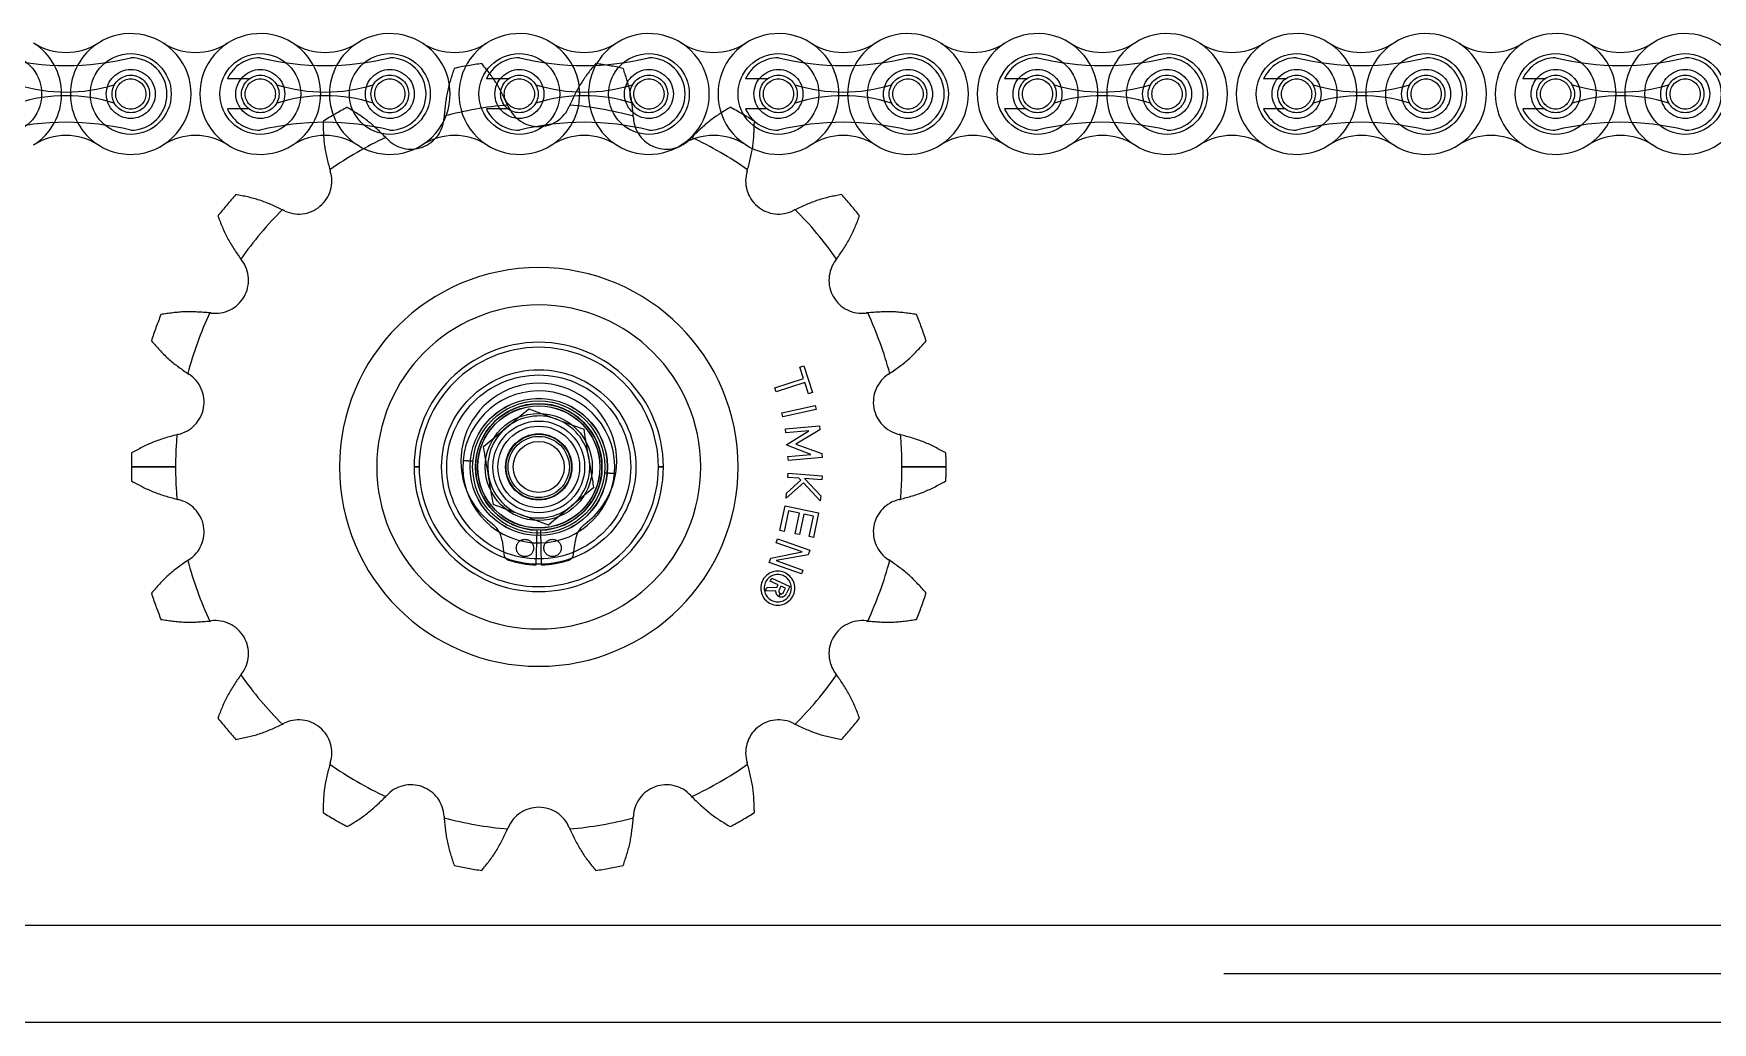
# Model space of a CAD drawing. Header units: metres. Extents: x 0 to 63075, y 0 to 44550.
# Drawn here: x 38433.9 to 38598.5, y 35804.3 to 35901.2 of the extents above; entities that cross this region are included whole.
import ezdxf

# ---------------------------------------------------------------- set-up
doc = ezdxf.new("R2010")
doc.units = ezdxf.units.M
doc.header["$LTSCALE"] = 75
doc.linetypes.add('HIDDEN2', pattern=[4.7625, 3.175, -1.5875])
for name, color, linetype in [('SDM', 7, 'Continuous'), ('SL4', 4, 'Continuous'), ('ST1', 7, 'HIDDEN2')]:
    doc.layers.add(name, color=color, linetype=linetype)

# ---------------------------------------------------------------- blocks, each defined once
blk = doc.blocks.new('A$C6e6623c1')
at = {"layer": 'SL4'}
for p, q in [((3001.25, 1541.48), (3003.96, 1540.48)), ((2996.81, 1537.79), (2999.03, 1539.64)), ((3007.64, 1533.79), (3005.42, 1531.94)), ((3003.2, 1530.1), (3000.49, 1531.1)), ((2387.24, 1490.88), (3617.21, 1490.88)), ((3617.21, 1481.35), (2387.24, 1481.35))]:
    blk.add_line(p, q, dxfattribs=at)
for radius in [6, 3, 2.5]:
    blk.add_circle((3002.23, 1535.79), radius, dxfattribs=at)
for start, end in [(69.7022, 129.7022), (129.7022, 189.7022), (9.7022, 69.7022), (309.7022, 9.7022), (189.7022, 249.7022), (249.7022, 309.7022)]:
    blk.add_arc((3002.23, 1535.79), 5, start, end, dxfattribs=at)
for points, knots in [([(2999.03, 1539.64), (2999.08, 1539.68), (2999.83, 1540.3), (3000.57, 1540.91), (3001.25, 1541.48)], [0, 0, 0, 0, 0.070201, 1, 1, 1, 1]), ([(3003.96, 1540.48), (3004.02, 1540.46), (3004.94, 1540.12), (3005.83, 1539.79), (3006.67, 1539.48)], [0, 0, 0, 0, 0.0702006, 1, 1, 1, 1]), ([(3007.15, 1536.63), (3007.11, 1536.89), (3006.94, 1537.85), (3006.78, 1538.79), (3006.67, 1539.48)], [0, 0, 0, 0, 0.268634, 1, 1, 1, 1]), ([(2997.3, 1534.95), (2997.25, 1535.21), (2997.09, 1536.17), (2996.93, 1537.11), (2996.81, 1537.79)], [0, 0, 0, 0, 0.268634, 1, 1, 1, 1]), ([(3007.64, 1533.79), (3007.6, 1534.03), (3007.44, 1534.95), (3007.28, 1535.92), (3007.15, 1536.63)], [0, 0, 0, 0, 0.257551, 1, 1, 1, 1]), ([(2997.78, 1532.1), (2997.74, 1532.34), (2997.58, 1533.27), (2997.42, 1534.23), (2997.3, 1534.95)], [0, 0, 0, 0, 0.257551, 1, 1, 1, 1]), ([(3000.49, 1531.1), (3000.43, 1531.12), (2999.51, 1531.46), (2998.62, 1531.79), (2997.78, 1532.1)], [0, 0, 0, 0, 0.070201, 1, 1, 1, 1]), ([(3005.42, 1531.94), (3005.37, 1531.9), (3004.62, 1531.28), (3003.88, 1530.67), (3003.2, 1530.1)], [0, 0, 0, 0, 0.0702006, 1, 1, 1, 1])]:
    blk.add_open_spline(points, degree=3, knots=knots, dxfattribs=at)
at = {"layer": 'ST1'}
for p, q in [((2973.82, 1573.83), (2971.7, 1573.83)), ((2999.22, 1573.83), (2997.1, 1573.83)), ((3024.62, 1573.83), (3022.5, 1573.83)), ((3050.02, 1573.83), (3047.9, 1573.83)), ((3075.42, 1573.83), (3073.3, 1573.83)), ((3100.82, 1573.83), (3098.7, 1573.83)), ((2973.82, 1570.88), (2971.7, 1570.88)), ((2999.22, 1570.88), (2997.1, 1570.88)), ((3024.62, 1570.88), (3022.5, 1570.88)), ((3050.02, 1570.88), (3047.9, 1570.88)), ((3075.42, 1570.88), (3073.3, 1570.88)), ((3100.82, 1570.88), (3098.7, 1570.88)), ((3027.82, 1545.56), (3028.21, 1545.69)), ((3028.21, 1545.69), (3029.06, 1543.09)), ((3025.39, 1543.54), (3028.18, 1544.45)), ((3028.31, 1544.07), (3025.52, 1543.16)), ((3028.18, 1544.45), (3027.82, 1545.56)), ((3028.67, 1542.96), (3028.31, 1544.07)), ((3025.52, 1543.16), (3025.39, 1543.54)), ((3029.06, 1543.09), (3028.67, 1542.96)), ((3026.07, 1541.11), (3029.34, 1541.81)), ((3026.15, 1540.71), (3026.07, 1541.11)), ((3029.43, 1541.41), (3026.15, 1540.71)), ((3029.34, 1541.81), (3029.43, 1541.41)), ((3026.42, 1539.53), (3029.75, 1539.82)), ((3026.45, 1539.13), (3026.42, 1539.53)), ((3028.72, 1539.33), (3026.45, 1539.13)), ((3026.56, 1537.99), (3028.72, 1539.33)), ((3029.79, 1539.42), (3027.44, 1538.04)), ((3029.75, 1539.82), (3029.79, 1539.42)), ((3026.56, 1537.94), (3026.56, 1537.99)), ((3028.92, 1537.01), (3026.56, 1537.94)), ((3027.44, 1538.04), (3029.99, 1537.1)), ((2962.29, 1535.79), (2966.62, 1535.79)), ((2966.62, 1535.79), (2962.29, 1535.79)), ((2990.5, 1535.79), (2990.01, 1535.79)), ((2990.01, 1535.79), (2990.5, 1535.79)), ((2994.8, 1536.44), (2995.77, 1536.35)), ((2995.77, 1536.35), (2994.8, 1536.44)), ((3014.44, 1535.79), (3013.95, 1535.79)), ((3013.95, 1535.79), (3014.44, 1535.79)), ((3026.66, 1536.81), (3028.92, 1537.01)), ((3026.7, 1536.41), (3026.66, 1536.81)), ((3030.03, 1536.71), (3026.7, 1536.41)), ((3029.99, 1537.1), (3030.03, 1536.71)), ((3037.83, 1535.79), (3042.17, 1535.79)), ((3042.17, 1535.79), (3037.83, 1535.79)), ((3008.68, 1535.23), (3009.65, 1535.14)), ((3009.65, 1535.14), (3008.68, 1535.23)), ((3028.17, 1534.24), (3026.49, 1532.72)), ((3026.53, 1533.22), (3027.93, 1534.49)), ((3026.65, 1534.77), (3026.68, 1535.17)), ((3027.74, 1534.69), (3026.65, 1534.77)), ((3026.68, 1535.17), (3030.01, 1534.92)), ((3027.93, 1534.49), (3027.74, 1534.69)), ((3029.83, 1532.47), (3028.17, 1534.24)), ((3028.28, 1534.65), (3029.87, 1532.97)), ((3029.98, 1534.52), (3028.28, 1534.65)), ((3030.01, 1534.92), (3029.98, 1534.52)), ((3026.49, 1532.72), (3026.53, 1533.22)), ((3029.87, 1532.97), (3029.83, 1532.47)), ((3025.88, 1529.57), (3026.39, 1531.97)), ((3026.71, 1531.5), (3026.28, 1529.48)), ((3026.39, 1531.97), (3029.66, 1531.29)), ((3027.8, 1531.26), (3026.71, 1531.5)), ((3027.38, 1529.25), (3027.8, 1531.26)), ((3028.21, 1531.18), (3027.78, 1529.17)), ((3029.18, 1530.98), (3028.21, 1531.18)), ((3028.75, 1528.96), (3029.18, 1530.98)), ((3029.66, 1531.29), (3029.16, 1528.88)), ((3001.98, 1526.19), (3002.06, 1529.59)), ((3002.39, 1529.59), (3002.48, 1526.19)), ((3026.28, 1529.48), (3025.88, 1529.57)), ((3027.78, 1529.17), (3027.38, 1529.25)), ((2998.63, 1528.59), (2998.8, 1527.26)), ((3005.65, 1527.26), (3005.82, 1528.59)), ((3025.52, 1528.37), (3025.65, 1528.75)), ((3028.06, 1527.46), (3025.52, 1528.37)), ((3025.65, 1528.75), (3028.8, 1527.62)), ((3028.8, 1527.62), (3028.64, 1527.18)), ((3029.16, 1528.88), (3028.75, 1528.96)), ((3024.83, 1526.43), (3024.98, 1526.86)), ((3027.98, 1525.31), (3024.83, 1526.43)), ((3024.98, 1526.86), (3028.06, 1527.46)), ((3028.64, 1527.18), (3025.5, 1526.62)), ((3025.5, 1526.62), (3028.11, 1525.69)), ((3024.93, 1524.6), (3025.07, 1524.9)), ((3025.69, 1524.24), (3024.93, 1524.6)), ((3025.07, 1524.9), (3026.84, 1524.06)), ((3025.57, 1524), (3025.69, 1524.24)), ((3028.11, 1525.69), (3027.98, 1525.31)), ((3024.42, 1523.62), (3024.59, 1523.98)), ((3025.45, 1523.64), (3024.42, 1523.62)), ((3024.59, 1523.98), (3025.57, 1524)), ((3025.9, 1523.4), (3025.77, 1523.11)), ((3025.78, 1523.11), (3025.91, 1523.39)), ((3025.98, 1524.12), (3025.79, 1523.72)), ((3026.42, 1523.91), (3025.98, 1524.12)), ((3026.23, 1523.52), (3026.42, 1523.91)), ((3026.84, 1524.06), (3026.53, 1523.41)), ((2339.74, 1490.88), (3664.71, 1490.88)), ((3664.71, 1486.11), (2339.74, 1486.11))]:
    blk.add_line(p, q, dxfattribs=at)
for centre, radius in [((2949.53, 1572.35), 3.96), ((2962.23, 1572.35), 3.96), ((2974.93, 1572.35), 3.96), ((2987.63, 1572.35), 3.96), ((3000.33, 1572.35), 3.96), ((3013.03, 1572.35), 3.96), ((3025.73, 1572.35), 3.96), ((3038.43, 1572.35), 3.96), ((3051.13, 1572.35), 3.96), ((3063.83, 1572.35), 3.96), ((3076.53, 1572.35), 3.96), ((3089.23, 1572.35), 3.96), ((3101.93, 1572.35), 3.96), ((3114.63, 1572.35), 3.96), ((2962.23, 1572.35), 2.4), ((2962.23, 1572.35), 1.84), ((2962.23, 1572.35), 1.48), ((2974.93, 1572.35), 2.4), ((2974.93, 1572.35), 1.84), ((2974.93, 1572.35), 1.48), ((2987.63, 1572.35), 2.4), ((2987.63, 1572.35), 1.85), ((2987.63, 1572.35), 1.48), ((3000.33, 1572.35), 2.4), ((3000.33, 1572.35), 1.84), ((3000.33, 1572.35), 1.48), ((3013.03, 1572.35), 2.4), ((3013.03, 1572.35), 1.84), ((3013.03, 1572.35), 1.48), ((3025.73, 1572.35), 2.4), ((3025.73, 1572.35), 1.84), ((3025.73, 1572.35), 1.48), ((3038.43, 1572.35), 2.4), ((3038.43, 1572.35), 1.84), ((3038.43, 1572.35), 1.48), ((3051.13, 1572.35), 2.4), ((3051.13, 1572.35), 1.84), ((3051.13, 1572.35), 1.48), ((3063.83, 1572.35), 2.4), ((3063.83, 1572.35), 1.85), ((3063.83, 1572.35), 1.48), ((3076.53, 1572.35), 2.4), ((3076.53, 1572.35), 1.84), ((3076.53, 1572.35), 1.48), ((3089.23, 1572.35), 2.4), ((3089.23, 1572.35), 1.84), ((3089.23, 1572.35), 1.48), ((3101.93, 1572.35), 2.4), ((3101.93, 1572.35), 1.84), ((3101.93, 1572.35), 1.48), ((3114.63, 1572.35), 2.4), ((3114.63, 1572.35), 1.84), ((3114.63, 1572.35), 1.48), ((3002.23, 1535.79), 9.53), ((3002.23, 1535.79), 9.02), ((3002.23, 1535.79), 6.73), ((3002.23, 1535.79), 6.72), ((3002.23, 1535.79), 6.48), ((3002.23, 1535.79), 6.2), ((3002.23, 1535.79), 5.98), ((3002.23, 1535.79), 5.25), ((3002.23, 1535.79), 5.25), ((3002.23, 1535.79), 4.5), ((3002.23, 1535.79), 4), ((3002.23, 1535.79), 3.25), ((3002.23, 1535.79), 3.25), ((3002.23, 1535.79), 3.2), ((3000.88, 1527.85), 0.85), ((3003.58, 1527.85), 0.85)]:
    blk.add_circle(centre, radius, dxfattribs=at)
for centre, radius, start, end in [((2955.88, 1582.35), 5.92, 237.5667, 302.4333), ((2949.53, 1572.35), 5.92, 302.4332, 57.5668), ((2962.23, 1572.35), 5.92, 122.4332, 237.5668), ((2962.23, 1572.35), 5.92, 237.5667, 122.4333), ((2968.58, 1582.35), 5.92, 237.5667, 302.4333), ((2974.93, 1572.35), 5.92, 57.5667, 302.4333), ((2981.28, 1582.35), 5.92, 237.5667, 302.4333), ((2974.93, 1572.35), 5.92, 302.4332, 57.5668), ((2987.63, 1572.35), 5.92, 122.4332, 237.5668), ((2987.63, 1572.35), 5.92, 237.5667, 122.4333), ((2993.98, 1582.35), 5.92, 237.5667, 302.4333), ((3000.33, 1572.35), 5.92, 57.5667, 302.4333), ((3006.68, 1582.35), 5.92, 237.5667, 302.4333), ((3000.33, 1572.35), 5.92, 302.4332, 57.5668), ((3013.03, 1572.35), 5.92, 122.4332, 237.5668), ((3013.03, 1572.35), 5.92, 237.5667, 122.4333), ((3019.38, 1582.35), 5.92, 237.5667, 302.4333), ((3025.73, 1572.35), 5.92, 57.5667, 302.4333), ((3032.08, 1582.35), 5.92, 237.5667, 302.4333), ((3025.73, 1572.35), 5.92, 302.4332, 57.5668), ((3038.43, 1572.35), 5.92, 122.4332, 237.5668), ((3038.43, 1572.35), 5.92, 237.5667, 122.4333), ((3044.78, 1582.35), 5.92, 237.5667, 302.4333), ((3051.13, 1572.35), 5.92, 57.5667, 302.4333), ((3057.48, 1582.35), 5.92, 237.5667, 302.4333), ((3051.13, 1572.35), 5.92, 302.4332, 57.5668), ((3063.83, 1572.35), 5.92, 122.4332, 237.5668), ((3063.83, 1572.35), 5.92, 237.5667, 122.4333), ((3070.18, 1582.35), 5.92, 237.5667, 302.4333), ((3076.53, 1572.35), 5.92, 57.5667, 302.4333), ((3082.88, 1582.35), 5.92, 237.5667, 302.4333), ((3076.53, 1572.35), 5.92, 302.4332, 57.5668), ((3089.23, 1572.35), 5.92, 122.4332, 237.5668), ((3089.23, 1572.35), 5.92, 237.5667, 122.4333), ((3095.58, 1582.35), 5.92, 237.5667, 302.4333), ((3101.93, 1572.35), 5.92, 57.5667, 302.4333), ((3108.28, 1582.35), 5.92, 237.5667, 302.4333), ((3101.93, 1572.35), 5.92, 302.4332, 57.5668), ((3114.63, 1572.35), 5.92, 122.4332, 237.5668), ((3114.63, 1572.35), 5.92, 237.5667, 122.4333), ((2955.88, 1601.45), 26.32, 256.0401, 283.9599), ((2962.23, 1572.35), 3.55, 270, 90), ((2974.93, 1572.35), 3.55, 90, 155.4466), ((2981.28, 1601.45), 26.32, 256.0401, 283.9599), ((2987.63, 1572.35), 3.55, 270, 90), ((3002.23, 1535.79), 39.94, 98.032, 101.968), ((3000.33, 1572.35), 3.55, 90, 155.4466), ((3006.68, 1601.45), 26.32, 256.0401, 283.9599), ((3002.23, 1535.79), 39.94, 78.032, 81.968), ((3013.03, 1572.35), 3.55, 270, 90), ((3025.73, 1572.35), 3.55, 90, 155.4466), ((3032.08, 1601.45), 26.32, 256.0401, 283.9599), ((3038.43, 1572.35), 3.55, 270, 90), ((3051.13, 1572.35), 3.55, 90, 155.4466), ((3057.48, 1601.45), 26.32, 256.0401, 283.9599), ((3063.83, 1572.35), 3.55, 270, 90), ((3076.53, 1572.35), 3.55, 90, 155.4466), ((3082.88, 1601.45), 26.32, 256.0401, 283.9599), ((3089.23, 1572.35), 3.55, 270, 90), ((3101.93, 1572.35), 3.55, 90, 155.4466), ((3108.28, 1601.45), 26.32, 256.0401, 283.9599), ((3114.63, 1572.35), 3.55, 270, 90), ((2955.88, 1588.71), 16.17, 252.993, 287.007), ((2955.88, 1556), 16.17, 72.993, 107.007), ((2981.28, 1588.71), 16.17, 252.993, 287.007), ((2981.28, 1556), 16.17, 72.993, 107.007), ((3006.68, 1588.71), 16.17, 252.993, 287.007), ((3006.68, 1556), 16.17, 72.993, 107.007), ((3032.08, 1588.71), 16.17, 252.993, 287.007), ((3032.08, 1556), 16.17, 72.993, 107.007), ((3057.48, 1588.71), 16.17, 252.993, 287.007), ((3057.48, 1556), 16.17, 72.993, 107.007), ((3082.88, 1588.71), 16.17, 252.993, 287.007), ((3082.88, 1556), 16.17, 72.993, 107.007), ((3108.28, 1588.71), 16.17, 252.993, 287.007), ((3108.28, 1556), 16.17, 72.993, 107.007), ((2974.93, 1572.35), 3.55, 204.5534, 270), ((3002.23, 1535.79), 39.94, 118.032, 121.968), ((3002.23, 1535.79), 35.61, 94.9007, 105.0993), ((3002.23, 1535.79), 35.61, 94.9007, 105.0993), ((3000.33, 1572.35), 3.55, 204.5534, 270), ((2985.01, 1565.26), 15.39, 22.5, 22.9823), ((3002.23, 1572.39), 3.24, 202.5, 337.5), ((3019.44, 1565.26), 15.39, 157.0177, 157.5), ((3002.23, 1535.79), 35.61, 74.9007, 85.0993), ((3002.23, 1535.79), 35.61, 74.9007, 85.0993), ((3002.23, 1535.79), 39.94, 58.032, 61.968), ((3025.73, 1572.35), 3.55, 204.5534, 270), ((3051.13, 1572.35), 3.55, 204.5534, 270), ((3076.53, 1572.35), 3.55, 204.5534, 270), ((3101.93, 1572.35), 3.55, 204.5534, 270), ((2955.88, 1543.26), 26.32, 76.0401, 103.9599), ((2981.28, 1543.26), 26.32, 76.0401, 103.9599), ((2989.71, 1570.18), 3.24, 222.5, 357.5), ((3008.32, 1569.37), 15.39, 177.0177, 177.5), ((3006.68, 1543.26), 26.32, 76.0401, 103.9599), ((2996.13, 1569.37), 15.39, 2.5, 2.9823), ((3014.74, 1570.18), 3.24, 182.5, 317.5), ((3032.08, 1543.26), 26.32, 76.0401, 103.9599), ((3057.48, 1543.26), 26.32, 76.0401, 103.9599), ((3082.88, 1543.26), 26.32, 76.0401, 103.9599), ((3108.28, 1543.26), 26.32, 76.0401, 103.9599), ((2955.88, 1562.36), 5.92, 57.5667, 122.4333), ((2968.58, 1562.36), 5.92, 57.5667, 122.4333), ((2981.28, 1562.36), 5.92, 57.5667, 122.4333), ((3002.23, 1535.79), 35.61, 114.9007, 125.0993), ((3002.23, 1535.79), 35.61, 114.9007, 125.0993), ((2975.97, 1557.59), 15.39, 42.5, 42.9823), ((2993.98, 1562.36), 5.92, 57.5667, 122.4333), ((3006.68, 1562.36), 5.92, 57.5667, 122.4333), ((3019.38, 1562.36), 5.92, 57.5667, 122.4333), ((3028.48, 1557.59), 15.39, 137.0177, 137.5), ((3002.23, 1535.79), 35.61, 54.9007, 65.0993), ((3002.23, 1535.79), 35.61, 54.9007, 65.0993), ((3032.08, 1562.36), 5.92, 57.5667, 122.4333), ((3044.78, 1562.36), 5.92, 57.5667, 122.4333), ((3057.48, 1562.36), 5.92, 57.5667, 122.4333), ((3070.18, 1562.36), 5.92, 57.5667, 122.4333), ((3082.88, 1562.36), 5.92, 57.5667, 122.4333), ((3095.58, 1562.36), 5.92, 57.5667, 122.4333), ((3108.28, 1562.36), 5.92, 57.5667, 122.4333), ((2978.7, 1563.82), 3.24, 242.5, 17.5), ((2996.47, 1569.43), 15.39, 197.0177, 197.5), ((3025.75, 1563.82), 3.24, 162.5, 297.5), ((3007.98, 1569.43), 15.39, 342.5, 342.9823), ((3002.23, 1535.79), 39.94, 138.032, 141.968), ((3002.23, 1535.79), 39.94, 38.032, 41.968), ((3002.23, 1535.79), 35.61, 134.9007, 145.0993), ((3002.23, 1535.79), 35.61, 134.9007, 145.0993), ((2970.1, 1547.3), 15.39, 62.5, 62.9823), ((3034.35, 1547.3), 15.39, 117.0177, 117.5), ((3002.23, 1535.79), 35.61, 34.9007, 45.0993), ((3002.23, 1535.79), 35.61, 34.9007, 45.0993), ((2970.53, 1554.09), 3.24, 262.5, 37.5), ((2985.31, 1565.43), 15.39, 217.0177, 217.5), ((3033.92, 1554.09), 3.24, 142.5, 277.5), ((3019.14, 1565.43), 15.39, 322.5, 322.9823), ((3002.23, 1535.79), 19.54, 0, 180), ((3002.23, 1535.79), 39.94, 158.032, 161.968), ((3002.23, 1535.79), 35.61, 154.9007, 165.0993), ((3002.23, 1535.79), 35.61, 154.9007, 165.0993), ((2968.1, 1535.62), 15.39, 82.5, 82.9823), ((3002.23, 1535.79), 15.88, 0, 180), ((3036.35, 1535.62), 15.39, 97.0177, 97.5), ((3002.23, 1535.79), 35.61, 14.9007, 25.0993), ((3002.23, 1535.79), 35.61, 14.9007, 25.0993), ((3002.23, 1535.79), 39.94, 18.032, 21.968), ((3002.23, 1535.79), 12.22, 0, 180), ((3002.23, 1535.79), 11.73, 0, 180), ((3002.23, 1535.79), 11.73, 0, 180), ((2966.18, 1542.15), 3.24, 282.5, 57.5), ((2976.19, 1557.86), 15.39, 237.0177, 237.5), ((3002.23, 1536.35), 7.64, 306.5065, 233.4935), ((3038.27, 1542.15), 3.24, 122.5, 257.5), ((3028.26, 1557.86), 15.39, 302.5, 302.9823), ((3002.23, 1535.79), 7.45, 355, 175), ((3002.23, 1535.79), 7.45, 355, 175), ((3002.23, 1535.79), 6.2, 271.4922, 268.5078), ((3002.23, 1535.79), 35.61, 174.9007, 180), ((3002.23, 1535.79), 35.61, 174.9007, 180), ((2970.22, 1523.96), 15.39, 102.5, 102.9823), ((3034.23, 1523.96), 15.39, 77.0177, 77.5), ((3002.23, 1535.79), 35.61, 0, 5.0993), ((3002.23, 1535.79), 35.61, 0, 5.0993), ((3002.23, 1535.79), 39.94, 178.032, 180), ((3002.23, 1535.79), 39.94, 180, 181.968), ((3002.23, 1535.79), 35.61, 180, 185.0993), ((3002.23, 1535.79), 35.61, 180, 185.0993), ((3002.23, 1535.79), 19.54, 180, 0), ((3002.23, 1535.79), 15.88, 180, 0), ((3002.23, 1535.79), 12.22, 180, 0), ((3002.23, 1535.79), 11.73, 180, 0), ((3002.23, 1535.79), 11.73, 180, 0), ((3002.23, 1535.79), 7.45, 175, 355), ((3002.23, 1535.79), 7.45, 175, 355), ((3002.23, 1535.79), 35.61, 354.9007, 0), ((3002.23, 1535.79), 35.61, 354.9007, 0), ((3002.23, 1535.79), 39.94, 0, 1.968), ((3002.23, 1535.79), 39.94, 358.032, 0), ((2970.22, 1547.62), 15.39, 257.0177, 257.5), ((2966.18, 1529.43), 3.24, 302.5, 77.5), ((3038.27, 1529.43), 3.24, 102.5, 237.5), ((3034.23, 1547.62), 15.39, 282.5, 282.9823), ((2996.25, 1528.28), 2.4, 7.5, 53.4935), ((3008.2, 1528.28), 2.4, 126.5065, 172.5), ((2976.19, 1513.72), 15.39, 122.5, 122.9823), ((3002.23, 1535.79), 35.61, 194.9007, 205.0993), ((3002.23, 1535.79), 35.61, 194.9007, 205.0993), ((2999.55, 1527.35), 0.75, 187.5, 252.3902), ((3002.23, 1535.79), 9.6, 252.3902, 268.5078), ((3002.23, 1535.79), 9.6, 271.4922, 287.6098), ((3004.9, 1527.35), 0.75, 287.6098, 352.5), ((3002.23, 1535.79), 35.61, 334.9007, 345.0993), ((3002.23, 1535.79), 35.61, 334.9007, 345.0993), ((3028.26, 1513.72), 15.39, 57.0177, 57.5), ((3025.66, 1523.91), 1.67, 90, 270), ((3025.66, 1523.91), 1.34, 90, 270), ((3025.66, 1523.91), 1.67, 270, 90), ((3025.66, 1523.91), 1.34, 270, 90), ((3002.23, 1535.79), 39.94, 198.032, 201.968), ((3026.01, 1523.61), 0.558, 177.3805, 244.2298), ((3026.01, 1523.61), 0.245, 154.6955, 243.6423), ((3026.01, 1523.61), 0.558, 245.1257, 338.0745), ((3026.01, 1523.61), 0.245, 245.6968, 336.0266), ((3002.23, 1535.79), 39.94, 338.032, 341.968), ((2968.1, 1535.96), 15.39, 277.0177, 277.5), ((2970.53, 1517.49), 3.24, 322.5, 97.5), ((3033.92, 1517.49), 3.24, 82.5, 217.5), ((3036.35, 1535.96), 15.39, 262.5, 262.9823), ((2985.31, 1506.15), 15.39, 142.5, 142.9823), ((3002.23, 1535.79), 35.61, 214.9007, 225.0993), ((3002.23, 1535.79), 35.61, 214.9007, 225.0993), ((3002.23, 1535.79), 35.61, 314.9007, 325.0993), ((3002.23, 1535.79), 35.61, 314.9007, 325.0993), ((3019.14, 1506.15), 15.39, 37.0177, 37.5), ((3002.23, 1535.79), 39.94, 218.032, 221.968), ((3002.23, 1535.79), 39.94, 318.032, 321.968), ((2970.1, 1524.28), 15.39, 297.0177, 297.5), ((2978.7, 1507.76), 3.24, 342.5, 117.5), ((3025.75, 1507.76), 3.24, 62.5, 197.5), ((3034.35, 1524.28), 15.39, 242.5, 242.9823), ((2996.47, 1502.15), 15.39, 162.5, 162.9823), ((3002.23, 1535.79), 35.61, 234.9007, 245.0993), ((3002.23, 1535.79), 35.61, 234.9007, 245.0993), ((3002.23, 1535.79), 35.61, 294.9007, 305.0993), ((3002.23, 1535.79), 35.61, 294.9007, 305.0993), ((3007.98, 1502.15), 15.39, 17.0177, 17.5), ((2989.71, 1501.4), 3.24, 2.5, 137.5), ((3014.74, 1501.4), 3.24, 42.5, 177.5), ((2975.97, 1513.99), 15.39, 317.0177, 317.5), ((3028.48, 1513.99), 15.39, 222.5, 222.9823), ((3002.23, 1535.79), 39.94, 238.032, 241.968), ((3008.32, 1502.21), 15.39, 182.5, 182.9823), ((3002.23, 1535.79), 35.61, 254.9007, 265.0993), ((3002.23, 1535.79), 35.61, 254.9007, 265.0993), ((3002.23, 1499.19), 3.24, 22.5, 157.5), ((3002.23, 1535.79), 35.61, 274.9007, 285.0993), ((3002.23, 1535.79), 35.61, 274.9007, 285.0993), ((2996.13, 1502.21), 15.39, 357.0177, 357.5), ((3002.23, 1535.79), 39.94, 298.032, 301.968), ((2985.01, 1506.32), 15.39, 337.0177, 337.5), ((3019.44, 1506.32), 15.39, 202.5, 202.9823), ((3002.23, 1535.79), 39.94, 258.032, 261.968), ((3002.23, 1535.79), 39.94, 278.032, 281.968)]:
    blk.add_arc(centre, radius, start, end, dxfattribs=at)
for points, knots in [([(2999.18, 1571.27), (2998.83, 1572.01), (2998.13, 1573.49), (2997.14, 1574.72), (2996.64, 1575.34)], [0, 0, 0, 0, 0.499419, 1, 1, 1, 1]), ([(3007.81, 1575.34), (3007.31, 1574.72), (3006.32, 1573.49), (3005.62, 1572.01), (3005.27, 1571.27)], [0, 0, 0, 0, 0.500261, 1, 1, 1, 1]), ([(2993.94, 1574.86), (2993.69, 1574.11), (2993.18, 1572.61), (2993.03, 1570.98), (2992.95, 1570.17)], [0, 0, 0, 0, 0.500133, 1, 1, 1, 1]), ([(3011.5, 1570.17), (3011.42, 1570.98), (3011.27, 1572.61), (3010.76, 1574.11), (3010.51, 1574.86)], [0, 0, 0, 0, 0.499098, 1, 1, 1, 1]), ([(2987.23, 1568.09), (2986.65, 1568.66), (2985.48, 1569.81), (2984.13, 1570.63), (2983.45, 1571.04)], [0, 0, 0, 0, 0.499479, 1, 1, 1, 1]), ([(3021, 1571.04), (3020.32, 1570.63), (3018.97, 1569.81), (3017.8, 1568.66), (3017.22, 1568.09)], [0, 0, 0, 0, 0.500514, 1, 1, 1, 1]), ([(2981.08, 1569.67), (2981.1, 1568.88), (2981.13, 1567.3), (2981.54, 1565.71), (2981.75, 1564.92)], [0, 0, 0, 0, 0.500372, 1, 1, 1, 1]), ([(3022.7, 1564.92), (3022.91, 1565.71), (3023.32, 1567.3), (3023.35, 1568.88), (3023.37, 1569.67)], [0, 0, 0, 0, 0.499427, 1, 1, 1, 1]), ([(2977.09, 1561.01), (2976.35, 1561.35), (2974.86, 1562.04), (2973.31, 1562.34), (2972.53, 1562.5)], [0, 0, 0, 0, 0.499464, 1, 1, 1, 1]), ([(3031.92, 1562.5), (3031.14, 1562.34), (3029.59, 1562.04), (3028.1, 1561.35), (3027.36, 1561.01)], [0, 0, 0, 0, 0.500529, 1, 1, 1, 1]), ([(2970.77, 1560.4), (2971.05, 1559.66), (2971.63, 1558.18), (2972.56, 1556.84), (2973.02, 1556.16)], [0, 0, 0, 0, 0.500513, 1, 1, 1, 1]), ([(3031.43, 1556.16), (3031.89, 1556.84), (3032.82, 1558.18), (3033.4, 1559.66), (3033.68, 1560.4)], [0, 0, 0, 0, 0.49948, 1, 1, 1, 1]), ([(2969.98, 1550.89), (2969.16, 1550.96), (2967.53, 1551.09), (2965.97, 1550.85), (2965.18, 1550.73)], [0, 0, 0, 0, 0.499124, 1, 1, 1, 1]), ([(3039.27, 1550.73), (3038.48, 1550.85), (3036.92, 1551.09), (3035.29, 1550.96), (3034.47, 1550.89)], [0, 0, 0, 0, 0.500152, 1, 1, 1, 1]), ([(2964.25, 1548.15), (2964.77, 1547.56), (2965.81, 1546.37), (2967.15, 1545.42), (2967.81, 1544.95)], [0, 0, 0, 0, 0.500534, 1, 1, 1, 1]), ([(3036.64, 1544.95), (3037.3, 1545.42), (3038.64, 1546.37), (3039.68, 1547.56), (3040.2, 1548.15)], [0, 0, 0, 0, 0.499459, 1, 1, 1, 1]), ([(2966.76, 1538.95), (2965.97, 1538.74), (2964.39, 1538.3), (2963, 1537.54), (2962.31, 1537.16)], [0, 0, 0, 0, 0.499098, 1, 1, 1, 1]), ([(3042.14, 1537.16), (3041.45, 1537.54), (3040.06, 1538.3), (3038.48, 1538.74), (3037.69, 1538.95)], [0, 0, 0, 0, 0.500133, 1, 1, 1, 1]), ([(2962.31, 1534.42), (2963, 1534.04), (2964.39, 1533.28), (2965.97, 1532.84), (2966.76, 1532.63)], [0, 0, 0, 0, 0.5001332, 1, 1, 1, 1]), ([(3037.69, 1532.63), (3038.48, 1532.84), (3040.06, 1533.28), (3041.45, 1534.04), (3042.14, 1534.42)], [0, 0, 0, 0, 0.499098, 1, 1, 1, 1]), ([(2967.81, 1526.63), (2967.15, 1526.16), (2965.81, 1525.21), (2964.77, 1524.02), (2964.25, 1523.43)], [0, 0, 0, 0, 0.499459, 1, 1, 1, 1]), ([(3040.2, 1523.43), (3039.68, 1524.02), (3038.64, 1525.21), (3037.3, 1526.16), (3036.64, 1526.63)], [0, 0, 0, 0, 0.500533, 1, 1, 1, 1]), ([(2965.18, 1520.85), (2965.97, 1520.73), (2967.53, 1520.49), (2969.16, 1520.62), (2969.98, 1520.69)], [0, 0, 0, 0, 0.500152, 1, 1, 1, 1]), ([(3034.47, 1520.69), (3035.29, 1520.62), (3036.92, 1520.49), (3038.48, 1520.73), (3039.27, 1520.85)], [0, 0, 0, 0, 0.499124, 1, 1, 1, 1]), ([(2973.02, 1515.42), (2972.56, 1514.74), (2971.63, 1513.4), (2971.05, 1511.92), (2970.77, 1511.18)], [0, 0, 0, 0, 0.49948, 1, 1, 1, 1]), ([(3033.68, 1511.18), (3033.4, 1511.92), (3032.82, 1513.4), (3031.89, 1514.74), (3031.43, 1515.42)], [0, 0, 0, 0, 0.500513, 1, 1, 1, 1]), ([(2972.53, 1509.08), (2973.31, 1509.24), (2974.86, 1509.54), (2976.35, 1510.23), (2977.09, 1510.57)], [0, 0, 0, 0, 0.5005288, 1, 1, 1, 1]), ([(3027.36, 1510.57), (3028.1, 1510.23), (3029.59, 1509.54), (3031.14, 1509.24), (3031.92, 1509.08)], [0, 0, 0, 0, 0.499464, 1, 1, 1, 1]), ([(2981.75, 1506.66), (2981.54, 1505.87), (2981.13, 1504.28), (2981.1, 1502.7), (2981.08, 1501.91)], [0, 0, 0, 0, 0.4994271, 1, 1, 1, 1]), ([(3023.37, 1501.91), (3023.35, 1502.7), (3023.32, 1504.28), (3022.91, 1505.87), (3022.7, 1506.66)], [0, 0, 0, 0, 0.500372, 1, 1, 1, 1]), ([(2983.45, 1500.54), (2984.13, 1500.95), (2985.48, 1501.77), (2986.65, 1502.92), (2987.23, 1503.49)], [0, 0, 0, 0, 0.500514, 1, 1, 1, 1]), ([(3017.22, 1503.49), (3017.8, 1502.92), (3018.97, 1501.77), (3020.32, 1500.95), (3021, 1500.54)], [0, 0, 0, 0, 0.499479, 1, 1, 1, 1]), ([(2992.95, 1501.41), (2993.03, 1500.6), (2993.18, 1498.97), (2993.69, 1497.47), (2993.94, 1496.72)], [0, 0, 0, 0, 0.499098, 1, 1, 1, 1]), ([(3010.51, 1496.72), (3010.76, 1497.47), (3011.27, 1498.97), (3011.42, 1500.6), (3011.5, 1501.41)], [0, 0, 0, 0, 0.500133, 1, 1, 1, 1]), ([(2996.64, 1496.24), (2997.14, 1496.86), (2998.13, 1498.09), (2998.83, 1499.57), (2999.18, 1500.31)], [0, 0, 0, 0, 0.500261, 1, 1, 1, 1]), ([(3005.27, 1500.31), (3005.62, 1499.57), (3006.32, 1498.09), (3007.31, 1496.86), (3007.81, 1496.24)], [0, 0, 0, 0, 0.499419, 1, 1, 1, 1])]:
    blk.add_open_spline(points, degree=3, knots=knots, dxfattribs=at)

msp = doc.modelspace()

# ---------------------------------------------------------------- block references
at = {"layer": 'SDM'}
msp.add_blockref('A$C6e6623c1', (35481.24, 34322.92), dxfattribs=at)

doc.saveas('drawing.dxf')
